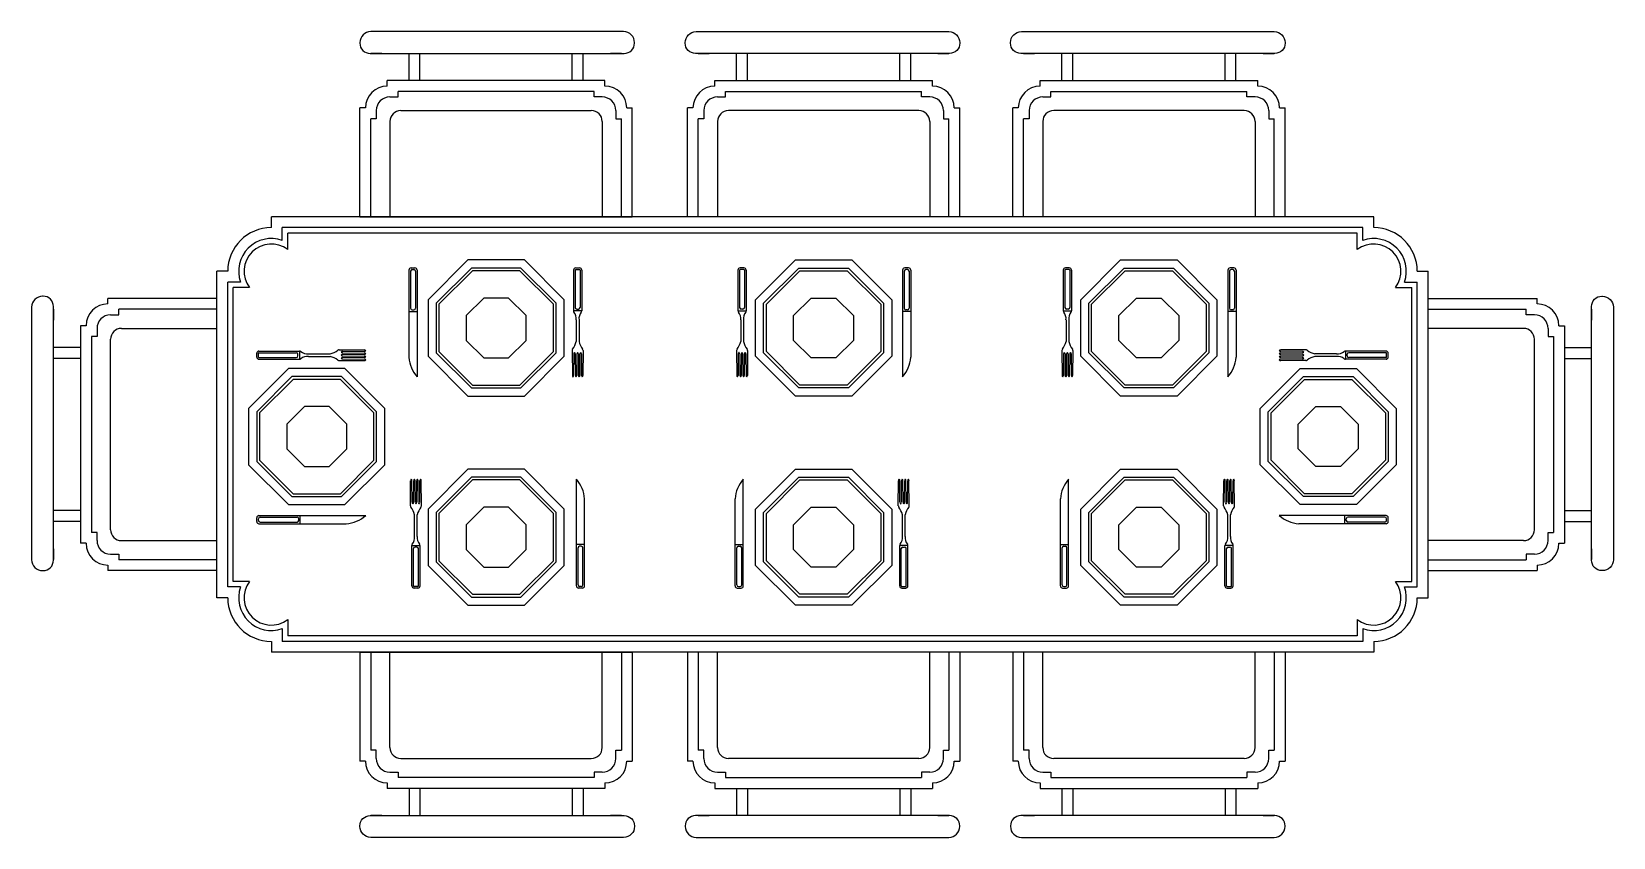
# Model space of a CAD drawing. Extents: x 11.53 to 14.43, y 9.9 to 11.38.
import ezdxf

# ---------------------------------------------------------------- set-up
doc = ezdxf.new("R2010")
doc.units = 0
doc.header["$LTSCALE"] = 0.5
doc.layers.get('0').update_dxf_attribs({"linetype": 'CONTINUOUS'})

msp = doc.modelspace()

# ---------------------------------------------------------------- linework, layer by layer
at = {"color": 0}
for p, q in [((12.6371, 11.3588), (12.6371, 11.3598)), ((12.7301, 11.3588), (12.7301, 11.3598)), ((13.3272, 11.3588), (13.3272, 11.3598)), ((12.1731, 11.3398), (12.1531, 11.3398)), ((12.2232, 11.2898), (12.2232, 11.3398)), ((12.2432, 11.2898), (12.2432, 11.3398)), ((12.5228, 11.2898), (12.5228, 11.3398)), ((12.5428, 11.2898), (12.5428, 11.3398)), ((12.6131, 11.3398), (12.5931, 11.3398)), ((12.754, 11.3398), (12.774, 11.3398)), ((12.8244, 11.2898), (12.8244, 11.3398)), ((12.8444, 11.2898), (12.8444, 11.3398)), ((13.124, 11.2898), (13.124, 11.3398)), ((13.144, 11.2898), (13.144, 11.3398)), ((13.1941, 11.3398), (13.2141, 11.3398)), ((13.3511, 11.3398), (13.3711, 11.3398)), ((13.4215, 11.2898), (13.4215, 11.3398)), ((13.4415, 11.2898), (13.4415, 11.3398)), ((13.7211, 11.2898), (13.7211, 11.3398)), ((13.7411, 11.2898), (13.7411, 11.3398)), ((13.7911, 11.3398), (13.8111, 11.3398)), ((12.1832, 11.2798), (12.1832, 11.2898)), ((12.2232, 11.2898), (12.1832, 11.2898)), ((12.2032, 11.2598), (12.2032, 11.2698)), ((12.5628, 11.2698), (12.2032, 11.2698)), ((12.2432, 11.2898), (12.2232, 11.2898)), ((12.5228, 11.2898), (12.2432, 11.2898)), ((12.5428, 11.2898), (12.5228, 11.2898)), ((12.5828, 11.2898), (12.5428, 11.2898)), ((12.5628, 11.2598), (12.5628, 11.2698)), ((12.5828, 11.2798), (12.5828, 11.2898)), ((12.7844, 11.2798), (12.7844, 11.2898)), ((12.7844, 11.2898), (12.8244, 11.2898)), ((12.8044, 11.2598), (12.8044, 11.2698)), ((12.8044, 11.2698), (13.164, 11.2698)), ((12.8244, 11.2898), (12.8444, 11.2898)), ((12.8444, 11.2898), (13.124, 11.2898)), ((13.124, 11.2898), (13.144, 11.2898)), ((13.144, 11.2898), (13.184, 11.2898)), ((13.164, 11.2598), (13.164, 11.2698)), ((13.184, 11.2798), (13.184, 11.2898)), ((13.3815, 11.2798), (13.3815, 11.2898)), ((13.3815, 11.2898), (13.4215, 11.2898)), ((13.4015, 11.2598), (13.4015, 11.2698)), ((13.4015, 11.2698), (13.7611, 11.2698)), ((13.4215, 11.2898), (13.4415, 11.2898)), ((13.4415, 11.2898), (13.7211, 11.2898)), ((13.7211, 11.2898), (13.7411, 11.2898)), ((13.7411, 11.2898), (13.7811, 11.2898)), ((13.7611, 11.2598), (13.7611, 11.2698)), ((13.7811, 11.2798), (13.7811, 11.2898)), ((12.1432, 11.2398), (12.133, 11.2398)), ((12.133, 11.0398), (12.133, 11.2398)), ((12.1882, 11.2598), (12.2032, 11.2598)), ((12.5778, 11.2598), (12.5628, 11.2598)), ((12.6228, 11.2398), (12.633, 11.2398)), ((12.633, 11.0398), (12.633, 11.2398)), ((12.7444, 11.2398), (12.7342, 11.2398)), ((12.7342, 11.0398), (12.7342, 11.2398)), ((12.7894, 11.2598), (12.8044, 11.2598)), ((13.179, 11.2598), (13.164, 11.2598)), ((13.224, 11.2398), (13.2342, 11.2398)), ((13.2342, 11.0398), (13.2342, 11.2398)), ((13.3415, 11.2398), (13.3313, 11.2398)), ((13.3313, 11.0398), (13.3313, 11.2398)), ((13.3865, 11.2598), (13.4015, 11.2598)), ((13.7761, 11.2598), (13.7611, 11.2598)), ((13.8211, 11.2398), (13.8313, 11.2398)), ((13.8313, 11.0398), (13.8313, 11.2398)), ((12.1632, 11.2198), (12.153, 11.2198)), ((12.153, 11.0398), (12.153, 11.2198)), ((12.1632, 11.2348), (12.1632, 11.2198)), ((12.1882, 11.2148), (12.1882, 11.0398)), ((12.2082, 11.2348), (12.5578, 11.2348)), ((12.5778, 11.2148), (12.5778, 11.0398)), ((12.6028, 11.2348), (12.6028, 11.2198)), ((12.6028, 11.2198), (12.613, 11.2198)), ((12.613, 11.0398), (12.613, 11.2198)), ((12.7644, 11.2198), (12.7542, 11.2198)), ((12.7542, 11.0398), (12.7542, 11.2198)), ((12.7644, 11.2348), (12.7644, 11.2198)), ((12.7894, 11.2148), (12.7894, 11.0398)), ((13.159, 11.2348), (12.8094, 11.2348)), ((13.179, 11.2148), (13.179, 11.0398)), ((13.204, 11.2348), (13.204, 11.2198)), ((13.204, 11.2198), (13.2142, 11.2198)), ((13.2142, 11.0398), (13.2142, 11.2198)), ((13.3513, 11.0398), (13.3513, 11.2198)), ((13.3615, 11.2198), (13.3513, 11.2198)), ((13.3615, 11.2348), (13.3615, 11.2198)), ((13.3865, 11.2148), (13.3865, 11.0398)), ((13.7561, 11.2348), (13.4065, 11.2348)), ((13.7761, 11.2148), (13.7761, 11.0398)), ((13.8011, 11.2348), (13.8011, 11.2198)), ((13.8011, 11.2198), (13.8113, 11.2198)), ((13.8113, 11.0398), (13.8113, 11.2198)), ((11.9705, 11.0198), (11.9705, 11.0398)), ((12.133, 11.0398), (11.9705, 11.0398)), ((12.633, 11.0398), (12.133, 11.0398)), ((12.133, 11.0398), (12.633, 11.0398)), ((12.7342, 11.0398), (12.633, 11.0398)), ((13.2342, 11.0398), (12.7342, 11.0398)), ((13.2342, 11.0398), (12.7342, 11.0398)), ((13.3313, 11.0398), (13.2342, 11.0398)), ((13.8313, 11.0398), (13.3313, 11.0398)), ((13.8313, 11.0398), (13.3313, 11.0398)), ((13.9938, 11.0398), (13.8313, 11.0398)), ((13.9938, 11.0198), (13.9938, 11.0398)), ((11.9905, 10.9964), (11.9905, 11.0198)), ((13.9738, 11.0198), (11.9905, 11.0198)), ((12.0005, 10.9798), (12.0005, 11.0098)), ((13.9638, 11.0098), (12.0005, 11.0098)), ((13.9638, 10.9798), (13.9638, 11.0098)), ((13.9738, 10.9964), (13.9738, 11.0198)), ((12.2271, 10.9457), (12.2341, 10.9457)), ((12.5292, 10.9457), (12.5362, 10.9457)), ((12.838, 10.9457), (12.831, 10.9457)), ((13.1401, 10.9457), (13.1331, 10.9457)), ((13.4351, 10.9457), (13.4281, 10.9457)), ((13.7372, 10.9457), (13.7302, 10.9457)), ((11.8905, 10.9398), (11.8705, 10.9398)), ((11.8705, 10.8898), (11.8705, 10.9398)), ((11.9139, 10.9198), (11.8905, 10.9198)), ((11.8905, 10.3598), (11.8905, 10.9198)), ((12.2231, 10.9417), (12.2231, 10.7816)), ((12.2261, 10.9397), (12.2261, 10.8717)), ((12.2291, 10.9427), (12.2321, 10.9427)), ((12.2351, 10.9397), (12.2351, 10.8717)), ((12.2381, 10.9417), (12.2381, 10.7457)), ((12.5252, 10.9417), (12.5252, 10.8671)), ((12.5282, 10.9417), (12.5282, 10.8731)), ((12.5292, 10.9427), (12.5362, 10.9427)), ((12.5372, 10.9417), (12.5372, 10.8731)), ((12.5402, 10.9417), (12.5402, 10.8671)), ((12.827, 10.9417), (12.827, 10.8671)), ((12.83, 10.9417), (12.83, 10.8731)), ((12.838, 10.9427), (12.831, 10.9427)), ((12.839, 10.9417), (12.839, 10.8731)), ((12.842, 10.9417), (12.842, 10.8671)), ((13.1291, 10.9417), (13.1291, 10.7457)), ((13.1321, 10.9397), (13.1321, 10.8717)), ((13.1381, 10.9427), (13.1351, 10.9427)), ((13.1411, 10.9397), (13.1411, 10.8717)), ((13.1441, 10.9417), (13.1441, 10.7816)), ((13.4241, 10.9417), (13.4241, 10.8671)), ((13.4271, 10.9417), (13.4271, 10.8731)), ((13.4351, 10.9427), (13.4281, 10.9427)), ((13.4361, 10.9417), (13.4361, 10.8731)), ((13.4391, 10.9417), (13.4391, 10.8671)), ((13.7262, 10.9417), (13.7262, 10.7457)), ((13.7292, 10.9397), (13.7292, 10.8717)), ((13.7352, 10.9427), (13.7322, 10.9427)), ((13.7382, 10.9397), (13.7382, 10.8717)), ((13.7412, 10.9417), (13.7412, 10.7816)), ((14.0503, 10.9198), (14.0738, 10.9198)), ((14.0738, 10.9398), (14.0938, 10.9398)), ((14.0738, 10.3598), (14.0738, 10.9198)), ((14.0938, 10.8898), (14.0938, 10.9398)), ((11.5515, 10.8939), (11.5505, 10.8939)), ((11.6705, 10.8797), (11.6705, 10.8898)), ((11.8705, 10.8898), (11.6705, 10.8898)), ((11.8705, 10.3898), (11.8705, 10.8898)), ((11.9305, 10.9098), (11.9005, 10.9098)), ((11.9005, 10.3698), (11.9005, 10.9098)), ((14.0338, 10.9098), (14.0638, 10.9098)), ((14.0638, 10.3698), (14.0638, 10.9098)), ((14.0938, 10.8898), (14.2938, 10.8898)), ((14.0938, 10.3898), (14.0938, 10.8898)), ((14.2938, 10.8797), (14.2938, 10.8898)), ((14.4128, 10.8939), (14.4138, 10.8939)), ((11.5705, 10.87), (11.5705, 10.85)), ((11.6755, 10.8597), (11.6905, 10.8597)), ((11.6905, 10.8597), (11.6905, 10.8698)), ((11.8705, 10.8698), (11.6905, 10.8698)), ((12.2231, 10.8657), (12.2381, 10.8657)), ((12.2291, 10.8687), (12.2321, 10.8687)), ((12.5402, 10.8671), (12.5252, 10.8671)), ((12.5312, 10.8701), (12.5342, 10.8701)), ((12.827, 10.8671), (12.842, 10.8671)), ((12.836, 10.8701), (12.833, 10.8701)), ((13.1441, 10.8657), (13.1291, 10.8657)), ((13.1381, 10.8687), (13.1351, 10.8687)), ((13.4241, 10.8671), (13.4391, 10.8671)), ((13.4331, 10.8701), (13.4301, 10.8701)), ((13.7412, 10.8657), (13.7262, 10.8657)), ((13.7352, 10.8687), (13.7322, 10.8687)), ((14.0938, 10.8698), (14.2738, 10.8698)), ((14.2738, 10.8597), (14.2738, 10.8698)), ((14.2888, 10.8597), (14.2738, 10.8597)), ((14.3938, 10.87), (14.3938, 10.85)), ((11.6205, 10.8397), (11.6205, 10.7997)), ((11.6305, 10.8397), (11.6205, 10.8397)), ((11.6505, 10.8347), (11.6505, 10.8197)), ((11.6955, 10.8347), (11.8705, 10.8347)), ((12.5302, 10.8507), (12.5302, 10.8107)), ((12.5352, 10.8507), (12.5352, 10.8107)), ((12.832, 10.8507), (12.832, 10.8107)), ((12.837, 10.8507), (12.837, 10.8107)), ((13.4291, 10.8507), (13.4291, 10.8107)), ((13.4341, 10.8507), (13.4341, 10.8107)), ((14.2688, 10.8347), (14.0938, 10.8347)), ((14.3138, 10.8347), (14.3138, 10.8197)), ((14.3338, 10.8397), (14.3438, 10.8397)), ((14.3438, 10.8397), (14.3438, 10.7997)), ((11.6505, 10.8197), (11.6405, 10.8197)), ((11.6405, 10.8197), (11.6405, 10.46)), ((11.6755, 10.465), (11.6755, 10.8147)), ((14.2888, 10.465), (14.2888, 10.8147)), ((14.3138, 10.8197), (14.3238, 10.8197)), ((14.3238, 10.8197), (14.3238, 10.46)), ((11.6205, 10.7997), (11.5705, 10.7997)), ((11.6205, 10.7797), (11.5705, 10.7797)), ((11.6205, 10.7997), (11.6205, 10.7797)), ((11.6205, 10.7797), (11.6205, 10.5)), ((11.9437, 10.7821), (11.9437, 10.7891)), ((11.9467, 10.7821), (11.9467, 10.7891)), ((11.9477, 10.7931), (12.0222, 10.7931)), ((11.9477, 10.7901), (12.0162, 10.7901)), ((11.9477, 10.7811), (12.0162, 10.7811)), ((11.9477, 10.7781), (12.0222, 10.7781)), ((12.0192, 10.7841), (12.0192, 10.7871)), ((12.0222, 10.7931), (12.0222, 10.7781)), ((12.0387, 10.7881), (12.0787, 10.7881)), ((12.0387, 10.7831), (12.0787, 10.7831)), ((12.095, 10.7956), (12.1409, 10.7952)), ((12.095, 10.7756), (12.1409, 10.7759)), ((12.0987, 10.7912), (12.0987, 10.7913)), ((12.0987, 10.7855), (12.0987, 10.7856)), ((12.0987, 10.7799), (12.0987, 10.7799)), ((12.1013, 10.7926), (12.1409, 10.7929)), ((12.1013, 10.7899), (12.1409, 10.7895)), ((12.1013, 10.7869), (12.1409, 10.7873)), ((12.1013, 10.7842), (12.1409, 10.7839)), ((12.1013, 10.7812), (12.1409, 10.7816)), ((12.1013, 10.7786), (12.1409, 10.7782)), ((12.1437, 10.7941), (12.1437, 10.7941)), ((12.1437, 10.7884), (12.1437, 10.7884)), ((12.1437, 10.7827), (12.1437, 10.7828)), ((12.1437, 10.7771), (12.1437, 10.7771)), ((12.5227, 10.7943), (12.523, 10.7484)), ((12.5257, 10.788), (12.5253, 10.7484)), ((12.527, 10.7907), (12.527, 10.7907)), ((12.5283, 10.788), (12.5287, 10.7484)), ((12.5313, 10.788), (12.531, 10.7484)), ((12.5326, 10.7907), (12.5327, 10.7907)), ((12.534, 10.788), (12.5343, 10.7484)), ((12.537, 10.788), (12.5366, 10.7484)), ((12.5383, 10.7907), (12.5384, 10.7907)), ((12.5397, 10.788), (12.54, 10.7484)), ((12.5427, 10.7943), (12.5423, 10.7484)), ((12.8245, 10.7943), (12.8249, 10.7484)), ((12.8275, 10.788), (12.8272, 10.7484)), ((12.8289, 10.7907), (12.8288, 10.7907)), ((12.8302, 10.788), (12.8306, 10.7484)), ((12.8332, 10.788), (12.8328, 10.7484)), ((12.8346, 10.7907), (12.8345, 10.7907)), ((12.8359, 10.788), (12.8362, 10.7484)), ((12.8389, 10.788), (12.8385, 10.7484)), ((12.8402, 10.7907), (12.8402, 10.7907)), ((12.8415, 10.788), (12.8419, 10.7484)), ((12.8445, 10.7943), (12.8442, 10.7484)), ((13.4216, 10.7943), (13.422, 10.7484)), ((13.4246, 10.788), (13.4243, 10.7484)), ((13.426, 10.7907), (13.4259, 10.7907)), ((13.4273, 10.788), (13.4277, 10.7484)), ((13.4303, 10.788), (13.4299, 10.7484)), ((13.4317, 10.7907), (13.4316, 10.7907)), ((13.433, 10.788), (13.4333, 10.7484)), ((13.436, 10.788), (13.4356, 10.7484)), ((13.4373, 10.7907), (13.4373, 10.7907)), ((13.4386, 10.788), (13.439, 10.7484)), ((13.4416, 10.7943), (13.4413, 10.7484)), ((13.8206, 10.7941), (13.8206, 10.7941)), ((13.8206, 10.7884), (13.8206, 10.7884)), ((13.8206, 10.7827), (13.8206, 10.7828)), ((13.8206, 10.7771), (13.8206, 10.7771)), ((13.8693, 10.7956), (13.8234, 10.7952)), ((13.863, 10.7926), (13.8234, 10.7929)), ((13.863, 10.7899), (13.8234, 10.7895)), ((13.863, 10.7869), (13.8234, 10.7873)), ((13.863, 10.7842), (13.8234, 10.7839)), ((13.863, 10.7812), (13.8234, 10.7816)), ((13.863, 10.7786), (13.8234, 10.7782)), ((13.8693, 10.7756), (13.8234, 10.7759)), ((13.8656, 10.7912), (13.8656, 10.7913)), ((13.8656, 10.7855), (13.8656, 10.7856)), ((13.8656, 10.7799), (13.8656, 10.7799)), ((13.9256, 10.7881), (13.8856, 10.7881)), ((13.9256, 10.7831), (13.8856, 10.7831)), ((13.9421, 10.7931), (13.9421, 10.7781)), ((14.0166, 10.7931), (13.9421, 10.7931)), ((14.0166, 10.7781), (13.9421, 10.7781)), ((13.9451, 10.7841), (13.9451, 10.7871)), ((14.0166, 10.7901), (13.9481, 10.7901)), ((14.0166, 10.7811), (13.9481, 10.7811)), ((14.0176, 10.7821), (14.0176, 10.7891)), ((14.0206, 10.7821), (14.0206, 10.7891)), ((14.3438, 10.7997), (14.3938, 10.7997)), ((14.3438, 10.7997), (14.3438, 10.7797)), ((14.3438, 10.7797), (14.3938, 10.7797)), ((14.3438, 10.7797), (14.3438, 10.5)), ((12.5241, 10.7457), (12.5242, 10.7457)), ((12.5298, 10.7457), (12.5298, 10.7457)), ((12.5355, 10.7457), (12.5355, 10.7457)), ((12.5411, 10.7457), (12.5412, 10.7457)), ((12.826, 10.7457), (12.826, 10.7457)), ((12.8317, 10.7457), (12.8317, 10.7457)), ((12.8374, 10.7457), (12.8373, 10.7457)), ((12.843, 10.7457), (12.843, 10.7457)), ((13.4231, 10.7457), (13.4231, 10.7457)), ((13.4288, 10.7457), (13.4288, 10.7457)), ((13.4345, 10.7457), (13.4344, 10.7457)), ((13.4401, 10.7457), (13.4401, 10.7457)), ((12.2259, 10.509), (12.2262, 10.5549)), ((12.2274, 10.5576), (12.2274, 10.5576)), ((12.2289, 10.5153), (12.2285, 10.5549)), ((12.2315, 10.5153), (12.2319, 10.5549)), ((12.233, 10.5576), (12.233, 10.5576)), ((12.2345, 10.5153), (12.2342, 10.5549)), ((12.2372, 10.5153), (12.2375, 10.5549)), ((12.2387, 10.5576), (12.2387, 10.5576)), ((12.2402, 10.5153), (12.2398, 10.5549)), ((12.2429, 10.5153), (12.2432, 10.5549)), ((12.2444, 10.5576), (12.2444, 10.5576)), ((12.2459, 10.509), (12.2455, 10.5549)), ((12.5304, 10.3616), (12.5304, 10.5576)), ((12.8368, 10.3616), (12.8368, 10.5576)), ((13.1213, 10.509), (13.1217, 10.5549)), ((13.1228, 10.5576), (13.1228, 10.5576)), ((13.1243, 10.5153), (13.124, 10.5549)), ((13.127, 10.5153), (13.1274, 10.5549)), ((13.1285, 10.5576), (13.1285, 10.5576)), ((13.13, 10.5153), (13.1296, 10.5549)), ((13.1327, 10.5153), (13.133, 10.5549)), ((13.1341, 10.5576), (13.1342, 10.5576)), ((13.1357, 10.5153), (13.1353, 10.5549)), ((13.1383, 10.5153), (13.1387, 10.5549)), ((13.1398, 10.5576), (13.1398, 10.5576)), ((13.1413, 10.509), (13.1409, 10.5549)), ((13.4339, 10.3616), (13.4339, 10.5576)), ((13.7184, 10.509), (13.7188, 10.5549)), ((13.7199, 10.5576), (13.7199, 10.5576)), ((13.7214, 10.5153), (13.7211, 10.5549)), ((13.7241, 10.5153), (13.7245, 10.5549)), ((13.7256, 10.5576), (13.7256, 10.5576)), ((13.7271, 10.5153), (13.7267, 10.5549)), ((13.7298, 10.5153), (13.7301, 10.5549)), ((13.7312, 10.5576), (13.7313, 10.5576)), ((13.7328, 10.5153), (13.7324, 10.5549)), ((13.7354, 10.5153), (13.7358, 10.5549)), ((13.7369, 10.5576), (13.7369, 10.5576)), ((13.7384, 10.509), (13.738, 10.5549)), ((12.2302, 10.5126), (12.2302, 10.5126)), ((12.2359, 10.5126), (12.2358, 10.5126)), ((12.2416, 10.5126), (12.2415, 10.5126)), ((12.5454, 10.3616), (12.5454, 10.5217)), ((12.8218, 10.3616), (12.8218, 10.5217)), ((13.1256, 10.5126), (13.1257, 10.5126)), ((13.1313, 10.5126), (13.1314, 10.5126)), ((13.137, 10.5126), (13.137, 10.5126)), ((13.4189, 10.3616), (13.4189, 10.5217)), ((13.7227, 10.5126), (13.7228, 10.5126)), ((13.7284, 10.5126), (13.7285, 10.5126)), ((13.7341, 10.5126), (13.7341, 10.5126)), ((11.6205, 10.5), (11.5705, 10.5)), ((11.6205, 10.5), (11.6205, 10.48)), ((11.9437, 10.48), (11.9437, 10.487)), ((11.9467, 10.482), (11.9467, 10.485)), ((11.9477, 10.491), (12.1437, 10.491)), ((11.9497, 10.488), (12.0177, 10.488)), ((12.0207, 10.482), (12.0207, 10.485)), ((12.0237, 10.476), (12.0237, 10.491)), ((12.2334, 10.4526), (12.2334, 10.4926)), ((12.2384, 10.4526), (12.2384, 10.4926)), ((13.1288, 10.4526), (13.1288, 10.4926)), ((13.1338, 10.4526), (13.1338, 10.4926)), ((13.7259, 10.4526), (13.7259, 10.4926)), ((13.7309, 10.4526), (13.7309, 10.4926)), ((14.0166, 10.491), (13.8206, 10.491)), ((13.9406, 10.476), (13.9406, 10.491)), ((13.9436, 10.482), (13.9436, 10.485)), ((14.0146, 10.488), (13.9466, 10.488)), ((14.0176, 10.482), (14.0176, 10.485)), ((14.0206, 10.48), (14.0206, 10.487)), ((14.3438, 10.5), (14.3938, 10.5)), ((14.3438, 10.5), (14.3438, 10.48)), ((11.6205, 10.48), (11.5705, 10.48)), ((11.6205, 10.48), (11.6205, 10.44)), ((11.6505, 10.46), (11.6405, 10.46)), ((11.6505, 10.445), (11.6505, 10.46)), ((11.9477, 10.476), (12.1077, 10.476)), ((11.9497, 10.479), (12.0177, 10.479)), ((14.0166, 10.476), (13.8566, 10.476)), ((14.0146, 10.479), (13.9466, 10.479)), ((14.3138, 10.46), (14.3238, 10.46)), ((14.3138, 10.445), (14.3138, 10.46)), ((14.3438, 10.48), (14.3938, 10.48)), ((14.3438, 10.48), (14.3438, 10.44)), ((11.5705, 10.43), (11.5705, 10.41)), ((11.6305, 10.44), (11.6205, 10.44)), ((11.6955, 10.445), (11.8705, 10.445)), ((12.2284, 10.3616), (12.2284, 10.4362)), ((12.2284, 10.4362), (12.2434, 10.4362)), ((12.2314, 10.3616), (12.2314, 10.4302)), ((12.2374, 10.4332), (12.2344, 10.4332)), ((12.2404, 10.3616), (12.2404, 10.4302)), ((12.2434, 10.3616), (12.2434, 10.4362)), ((12.5454, 10.4376), (12.5304, 10.4376)), ((12.5334, 10.3636), (12.5334, 10.4316)), ((12.5394, 10.4346), (12.5364, 10.4346)), ((12.5424, 10.3636), (12.5424, 10.4316)), ((12.8218, 10.4376), (12.8368, 10.4376)), ((12.8248, 10.3636), (12.8248, 10.4316)), ((12.8278, 10.4346), (12.8308, 10.4346)), ((12.8338, 10.3636), (12.8338, 10.4316)), ((13.1238, 10.3616), (13.1238, 10.4362)), ((13.1388, 10.4362), (13.1238, 10.4362)), ((13.1268, 10.3616), (13.1268, 10.4302)), ((13.1298, 10.4332), (13.1328, 10.4332)), ((13.1358, 10.3616), (13.1358, 10.4302)), ((13.1388, 10.3616), (13.1388, 10.4362)), ((13.4189, 10.4376), (13.4339, 10.4376)), ((13.4219, 10.3636), (13.4219, 10.4316)), ((13.4249, 10.4346), (13.4279, 10.4346)), ((13.4309, 10.3636), (13.4309, 10.4316)), ((13.7359, 10.4362), (13.7209, 10.4362)), ((13.7209, 10.3616), (13.7209, 10.4362)), ((13.7239, 10.3616), (13.7239, 10.4302)), ((13.7269, 10.4332), (13.7299, 10.4332)), ((13.7329, 10.3616), (13.7329, 10.4302)), ((13.7359, 10.3616), (13.7359, 10.4362)), ((14.2688, 10.445), (14.0938, 10.445)), ((14.3338, 10.44), (14.3438, 10.44)), ((14.3938, 10.43), (14.3938, 10.41)), ((11.6705, 10.4), (11.6705, 10.3898)), ((11.6755, 10.42), (11.6905, 10.42)), ((11.6905, 10.42), (11.6905, 10.4098)), ((11.8705, 10.4098), (11.6905, 10.4098)), ((14.0938, 10.4098), (14.2738, 10.4098)), ((14.2738, 10.42), (14.2738, 10.4098)), ((14.2888, 10.42), (14.2738, 10.42)), ((14.2938, 10.4), (14.2938, 10.3898)), ((11.8705, 10.3898), (11.6705, 10.3898)), ((11.8705, 10.3398), (11.8705, 10.3898)), ((11.9305, 10.3698), (11.9005, 10.3698)), ((14.0338, 10.3698), (14.0638, 10.3698)), ((14.0938, 10.3398), (14.0938, 10.3898)), ((14.0938, 10.3898), (14.2938, 10.3898)), ((11.8905, 10.3398), (11.8705, 10.3398)), ((11.9139, 10.3598), (11.8905, 10.3598)), ((12.2394, 10.3606), (12.2324, 10.3606)), ((12.2394, 10.3576), (12.2324, 10.3576)), ((12.5414, 10.3576), (12.5344, 10.3576)), ((12.5394, 10.3606), (12.5364, 10.3606)), ((12.8258, 10.3576), (12.8328, 10.3576)), ((12.8278, 10.3606), (12.8308, 10.3606)), ((13.1278, 10.3606), (13.1348, 10.3606)), ((13.1278, 10.3576), (13.1348, 10.3576)), ((13.4229, 10.3576), (13.4299, 10.3576)), ((13.4249, 10.3606), (13.4279, 10.3606)), ((13.7249, 10.3606), (13.7319, 10.3606)), ((13.7249, 10.3576), (13.7319, 10.3576)), ((14.0503, 10.3598), (14.0738, 10.3598)), ((14.0738, 10.3398), (14.0938, 10.3398)), ((11.9905, 10.2833), (11.9905, 10.2598)), ((12.0005, 10.2998), (12.0005, 10.2698)), ((13.9638, 10.2998), (13.9638, 10.2698)), ((13.9738, 10.2833), (13.9738, 10.2598)), ((11.9705, 10.2598), (11.9705, 10.2398)), ((13.9738, 10.2598), (11.9905, 10.2598)), ((13.9638, 10.2698), (12.0005, 10.2698)), ((13.9938, 10.2598), (13.9938, 10.2398)), ((12.133, 10.2398), (11.9705, 10.2398)), ((12.133, 10.2398), (12.133, 10.0398)), ((12.133, 10.2398), (12.633, 10.2398)), ((12.633, 10.2398), (12.133, 10.2398)), ((12.153, 10.2398), (12.153, 10.0598)), ((12.1882, 10.0648), (12.1882, 10.2398)), ((12.5778, 10.0648), (12.5778, 10.2398)), ((12.613, 10.2398), (12.613, 10.0598)), ((12.7342, 10.2398), (12.633, 10.2398)), ((12.633, 10.2398), (12.633, 10.0398)), ((12.7342, 10.2398), (12.7342, 10.0398)), ((13.2342, 10.2398), (12.7342, 10.2398)), ((13.2342, 10.2398), (12.7342, 10.2398)), ((12.7542, 10.2398), (12.7542, 10.0598)), ((12.7894, 10.0648), (12.7894, 10.2398)), ((13.179, 10.0648), (13.179, 10.2398)), ((13.2142, 10.2398), (13.2142, 10.0598)), ((13.3313, 10.2398), (13.2342, 10.2398)), ((13.2342, 10.2398), (13.2342, 10.0398)), ((13.3313, 10.2398), (13.3313, 10.0398)), ((13.8313, 10.2398), (13.3313, 10.2398)), ((13.8313, 10.2398), (13.3313, 10.2398)), ((13.3513, 10.2398), (13.3513, 10.0598)), ((13.3865, 10.0648), (13.3865, 10.2398)), ((13.7761, 10.0648), (13.7761, 10.2398)), ((13.8113, 10.2398), (13.8113, 10.0598)), ((13.9938, 10.2398), (13.8313, 10.2398)), ((13.8313, 10.2398), (13.8313, 10.0398)), ((12.1632, 10.0598), (12.153, 10.0598)), ((12.1632, 10.0448), (12.1632, 10.0598)), ((12.6028, 10.0598), (12.613, 10.0598)), ((12.6028, 10.0448), (12.6028, 10.0598)), ((12.7644, 10.0598), (12.7542, 10.0598)), ((12.7644, 10.0448), (12.7644, 10.0598)), ((13.204, 10.0598), (13.2142, 10.0598)), ((13.204, 10.0448), (13.204, 10.0598)), ((13.3615, 10.0598), (13.3513, 10.0598)), ((13.3615, 10.0448), (13.3615, 10.0598)), ((13.8011, 10.0598), (13.8113, 10.0598)), ((13.8011, 10.0448), (13.8011, 10.0598)), ((12.1432, 10.0398), (12.133, 10.0398)), ((12.1882, 10.0198), (12.2032, 10.0198)), ((12.2032, 10.0198), (12.2032, 10.0098)), ((12.2082, 10.0448), (12.5578, 10.0448)), ((12.5628, 10.0198), (12.5628, 10.0098)), ((12.5778, 10.0198), (12.5628, 10.0198)), ((12.6228, 10.0398), (12.633, 10.0398)), ((12.7444, 10.0398), (12.7342, 10.0398)), ((12.7894, 10.0198), (12.8044, 10.0198)), ((12.8044, 10.0198), (12.8044, 10.0098)), ((13.159, 10.0448), (12.8094, 10.0448)), ((13.179, 10.0198), (13.164, 10.0198)), ((13.164, 10.0198), (13.164, 10.0098)), ((13.224, 10.0398), (13.2342, 10.0398)), ((13.3415, 10.0398), (13.3313, 10.0398)), ((13.3865, 10.0198), (13.4015, 10.0198)), ((13.4015, 10.0198), (13.4015, 10.0098)), ((13.7561, 10.0448), (13.4065, 10.0448)), ((13.7611, 10.0198), (13.7611, 10.0098)), ((13.7761, 10.0198), (13.7611, 10.0198)), ((13.8211, 10.0398), (13.8313, 10.0398)), ((12.1832, 9.9998), (12.1832, 9.9898)), ((12.2232, 9.9898), (12.1832, 9.9898)), ((12.5628, 10.0098), (12.2032, 10.0098)), ((12.2432, 9.9898), (12.2232, 9.9898)), ((12.2232, 9.9898), (12.2232, 9.9398)), ((12.2432, 9.9898), (12.2432, 9.9398)), ((12.5228, 9.9898), (12.2432, 9.9898)), ((12.5428, 9.9898), (12.5228, 9.9898)), ((12.5228, 9.9898), (12.5228, 9.9398)), ((12.5428, 9.9898), (12.5428, 9.9398)), ((12.5828, 9.9898), (12.5428, 9.9898)), ((12.5828, 9.9998), (12.5828, 9.9898)), ((12.7844, 9.9998), (12.7844, 9.9898)), ((12.7844, 9.9898), (12.8244, 9.9898)), ((12.8044, 10.0098), (13.164, 10.0098)), ((12.8244, 9.9898), (12.8444, 9.9898)), ((12.8244, 9.9898), (12.8244, 9.9398)), ((12.8444, 9.9898), (12.8444, 9.9398)), ((12.8444, 9.9898), (13.124, 9.9898)), ((13.124, 9.9898), (13.124, 9.9398)), ((13.124, 9.9898), (13.144, 9.9898)), ((13.144, 9.9898), (13.184, 9.9898)), ((13.144, 9.9898), (13.144, 9.9398)), ((13.184, 9.9998), (13.184, 9.9898)), ((13.3815, 9.9998), (13.3815, 9.9898)), ((13.3815, 9.9898), (13.4215, 9.9898)), ((13.4015, 10.0098), (13.7611, 10.0098)), ((13.4215, 9.9898), (13.4415, 9.9898)), ((13.4215, 9.9898), (13.4215, 9.9398)), ((13.4415, 9.9898), (13.4415, 9.9398)), ((13.4415, 9.9898), (13.7211, 9.9898)), ((13.7211, 9.9898), (13.7411, 9.9898)), ((13.7211, 9.9898), (13.7211, 9.9398)), ((13.7411, 9.9898), (13.7811, 9.9898)), ((13.7411, 9.9898), (13.7411, 9.9398)), ((13.7811, 9.9998), (13.7811, 9.9898)), ((12.1731, 9.9398), (12.1531, 9.9398)), ((12.6131, 9.9398), (12.5931, 9.9398)), ((12.754, 9.9398), (12.774, 9.9398)), ((13.1941, 9.9398), (13.2141, 9.9398)), ((13.3511, 9.9398), (13.3711, 9.9398)), ((13.7911, 9.9398), (13.8111, 9.9398)), ((12.6371, 9.9208), (12.6371, 9.9198)), ((12.7301, 9.9208), (12.7301, 9.9198)), ((13.3272, 9.9208), (13.3272, 9.9198))]:
    msp.add_line(p, q, dxfattribs=at)
for points in [[(12.6171, 11.3798), (12.153, 11.3798, 0.414214), (12.133, 11.3598), (12.133, 11.3588, 0.414214), (12.152, 11.3398), (12.2232, 11.3398, 0.414214)], [(12.5428, 11.3398), (12.6181, 11.3398, 0.414214), (12.6371, 11.3588)], [(12.6371, 11.3598, 0.414214), (12.6171, 11.3798, 0.414214)], [(12.7301, 11.3598, -0.414214), (12.7501, 11.3798, -0.414214)], [(12.8244, 11.3398), (12.7491, 11.3398, -0.414214), (12.7301, 11.3588)], [(12.7501, 11.3798), (13.2142, 11.3798, -0.414214), (13.2342, 11.3598), (13.2342, 11.3588, -0.414214), (13.2152, 11.3398), (13.144, 11.3398, -0.414214)], [(13.3272, 11.3598, -0.414214), (13.3472, 11.3798, -0.414214)], [(13.4215, 11.3398), (13.3462, 11.3398, -0.414214), (13.3272, 11.3588)], [(13.3472, 11.3798), (13.8113, 11.3798, -0.414214), (13.8313, 11.3598), (13.8313, 11.3588, -0.414214), (13.8123, 11.3398), (13.7411, 11.3398, -0.414214)], [(12.2232, 11.3398), (12.2432, 11.3398, 0.414214)], [(12.2432, 11.3398), (12.5228, 11.3398, 0.414214)], [(12.5228, 11.3398), (12.5428, 11.3398, 0.414214)], [(12.8444, 11.3398), (12.8244, 11.3398, -0.414214)], [(13.124, 11.3398), (12.8444, 11.3398, -0.414214)], [(13.144, 11.3398), (13.124, 11.3398, -0.414214)], [(13.4415, 11.3398), (13.4215, 11.3398, -0.414214)], [(13.7211, 11.3398), (13.4415, 11.3398, -0.414214)], [(13.7411, 11.3398), (13.7211, 11.3398, -0.414214)], [(11.5505, 10.8939, 0.414214), (11.5305, 10.8739, 0.414214)], [(11.5705, 10.7997), (11.5705, 10.8749, 0.414214), (11.5515, 10.8939)], [(14.3938, 10.7997), (14.3938, 10.8749, -0.414214), (14.4128, 10.8939)], [(14.4138, 10.8939, -0.414214), (14.4338, 10.8739, -0.414214)], [(11.5305, 10.8739), (11.5305, 10.4098, 0.414214), (11.5505, 10.3898), (11.5515, 10.3898, 0.414214), (11.5705, 10.4088), (11.5705, 10.48, 0.414214)], [(14.4338, 10.8739), (14.4338, 10.4098, -0.414214), (14.4138, 10.3898), (14.4128, 10.3898, -0.414214), (14.3938, 10.4088), (14.3938, 10.48, -0.414214)], [(11.5705, 10.7797), (11.5705, 10.7997, 0.414214)], [(11.5705, 10.5), (11.5705, 10.7797, 0.414214)], [(14.3938, 10.7797), (14.3938, 10.7997, -0.414214)], [(14.3938, 10.5), (14.3938, 10.7797, -0.414214)], [(11.5705, 10.48), (11.5705, 10.5, 0.414214)], [(14.3938, 10.48), (14.3938, 10.5, -0.414214)], [(12.6171, 9.8998), (12.153, 9.8998, -0.414214), (12.133, 9.9198), (12.133, 9.9208, -0.414214), (12.152, 9.9398), (12.2232, 9.9398, -0.414214)], [(12.2232, 9.9398), (12.2432, 9.9398, -0.414214)], [(12.2432, 9.9398), (12.5228, 9.9398, -0.414214)], [(12.5228, 9.9398), (12.5428, 9.9398, -0.414214)], [(12.5428, 9.9398), (12.6181, 9.9398, -0.414214), (12.6371, 9.9208)], [(12.8244, 9.9398), (12.7491, 9.9398, 0.414214), (12.7301, 9.9208)], [(12.7501, 9.8998), (13.2142, 9.8998, 0.414214), (13.2342, 9.9198), (13.2342, 9.9208, 0.414214), (13.2152, 9.9398), (13.144, 9.9398, 0.414214)], [(12.8444, 9.9398), (12.8244, 9.9398, 0.414214)], [(13.124, 9.9398), (12.8444, 9.9398, 0.414214)], [(13.144, 9.9398), (13.124, 9.9398, 0.414214)], [(13.4215, 9.9398), (13.3462, 9.9398, 0.414214), (13.3272, 9.9208)], [(13.3472, 9.8998), (13.8113, 9.8998, 0.414214), (13.8313, 9.9198), (13.8313, 9.9208, 0.414214), (13.8123, 9.9398), (13.7411, 9.9398, 0.414214)], [(13.4415, 9.9398), (13.4215, 9.9398, 0.414214)], [(13.7211, 9.9398), (13.4415, 9.9398, 0.414214)], [(13.7411, 9.9398), (13.7211, 9.9398, 0.414214)], [(12.6371, 9.9198, -0.414214), (12.6171, 9.8998, -0.414214)], [(12.7301, 9.9198, 0.414214), (12.7501, 9.8998, 0.414214)], [(13.3272, 9.9198, 0.414214), (13.3472, 9.8998, 0.414214)]]:
    msp.add_lwpolyline(points, format="xyb", dxfattribs=at)
for points in [[(12.2581, 10.7837), (12.3314, 10.7105), (12.4349, 10.7105), (12.5081, 10.7837), (12.5081, 10.8872), (12.4349, 10.9605), (12.3314, 10.9605), (12.2581, 10.8872)], [(12.2731, 10.7899), (12.3376, 10.7255), (12.4287, 10.7255), (12.4931, 10.7899), (12.4931, 10.881), (12.4287, 10.9455), (12.3376, 10.9455), (12.2731, 10.881)], [(13.1091, 10.7837), (13.0358, 10.7105), (12.9323, 10.7105), (12.8591, 10.7837), (12.8591, 10.8872), (12.9323, 10.9605), (13.0358, 10.9605), (13.1091, 10.8872)], [(13.0941, 10.7899), (13.0296, 10.7255), (12.9385, 10.7255), (12.8741, 10.7899), (12.8741, 10.881), (12.9385, 10.9455), (13.0296, 10.9455), (13.0941, 10.881)], [(13.7061, 10.7837), (13.6329, 10.7105), (13.5294, 10.7105), (13.4561, 10.7837), (13.4561, 10.8872), (13.5294, 10.9605), (13.6329, 10.9605), (13.7061, 10.8872)], [(13.6911, 10.7899), (13.6267, 10.7255), (13.5356, 10.7255), (13.4711, 10.7899), (13.4711, 10.881), (13.5356, 10.9455), (13.6267, 10.9455), (13.6911, 10.881)], [(12.2781, 10.792), (12.3396, 10.7305), (12.4266, 10.7305), (12.4881, 10.792), (12.4881, 10.879), (12.4266, 10.9405), (12.3396, 10.9405), (12.2781, 10.879)], [(13.0891, 10.792), (13.0275, 10.7305), (12.9406, 10.7305), (12.8791, 10.792), (12.8791, 10.879), (12.9406, 10.9405), (13.0275, 10.9405), (13.0891, 10.879)], [(13.6861, 10.792), (13.6246, 10.7305), (13.5377, 10.7305), (13.4761, 10.792), (13.4761, 10.879), (13.5377, 10.9405), (13.6246, 10.9405), (13.6861, 10.879)], [(12.3281, 10.8127), (12.3603, 10.7805), (12.4059, 10.7805), (12.4381, 10.8127), (12.4381, 10.8582), (12.4059, 10.8905), (12.3603, 10.8905), (12.3281, 10.8582)], [(13.0391, 10.8127), (13.0068, 10.7805), (12.9613, 10.7805), (12.9291, 10.8127), (12.9291, 10.8582), (12.9613, 10.8905), (13.0068, 10.8905), (13.0391, 10.8582)], [(13.6361, 10.8127), (13.6039, 10.7805), (13.5584, 10.7805), (13.5261, 10.8127), (13.5261, 10.8582), (13.5584, 10.8905), (13.6039, 10.8905), (13.6361, 10.8582)], [(12.1056, 10.5111), (12.1788, 10.5843), (12.1788, 10.6878), (12.1056, 10.7611), (12.0021, 10.7611), (11.9288, 10.6878), (11.9288, 10.5843), (12.0021, 10.5111)], [(12.0994, 10.5261), (12.1638, 10.5905), (12.1638, 10.6816), (12.0994, 10.7461), (12.0083, 10.7461), (11.9438, 10.6816), (11.9438, 10.5905), (12.0083, 10.5261)], [(13.8587, 10.5111), (13.7854, 10.5843), (13.7854, 10.6878), (13.8587, 10.7611), (13.9622, 10.7611), (14.0354, 10.6878), (14.0354, 10.5843), (13.9622, 10.5111)], [(13.8649, 10.5261), (13.8004, 10.5905), (13.8004, 10.6816), (13.8649, 10.7461), (13.956, 10.7461), (14.0204, 10.6816), (14.0204, 10.5905), (13.956, 10.5261)], [(12.0973, 10.5311), (12.1588, 10.5926), (12.1588, 10.6795), (12.0973, 10.7411), (12.0103, 10.7411), (11.9488, 10.6795), (11.9488, 10.5926), (12.0103, 10.5311)], [(13.8669, 10.5311), (13.8054, 10.5926), (13.8054, 10.6795), (13.8669, 10.7411), (13.9539, 10.7411), (14.0154, 10.6795), (14.0154, 10.5926), (13.9539, 10.5311)], [(12.0766, 10.5811), (12.1088, 10.6133), (12.1088, 10.6588), (12.0766, 10.6911), (12.0311, 10.6911), (11.9988, 10.6588), (11.9988, 10.6133), (12.0311, 10.5811)], [(13.8877, 10.5811), (13.8554, 10.6133), (13.8554, 10.6588), (13.8877, 10.6911), (13.9332, 10.6911), (13.9654, 10.6588), (13.9654, 10.6133), (13.9332, 10.5811)], [(12.2581, 10.3995), (12.3314, 10.3263), (12.4349, 10.3263), (12.5081, 10.3995), (12.5081, 10.503), (12.4349, 10.5763), (12.3314, 10.5763), (12.2581, 10.503)], [(13.1091, 10.3995), (13.0358, 10.3263), (12.9323, 10.3263), (12.8591, 10.3995), (12.8591, 10.503), (12.9323, 10.5763), (13.0358, 10.5763), (13.1091, 10.503)], [(13.7061, 10.3995), (13.6329, 10.3263), (13.5294, 10.3263), (13.4561, 10.3995), (13.4561, 10.503), (13.5294, 10.5763), (13.6329, 10.5763), (13.7061, 10.503)], [(12.2731, 10.4057), (12.3376, 10.3413), (12.4287, 10.3413), (12.4931, 10.4057), (12.4931, 10.4968), (12.4287, 10.5613), (12.3376, 10.5613), (12.2731, 10.4968)], [(12.2781, 10.4078), (12.3396, 10.3463), (12.4266, 10.3463), (12.4881, 10.4078), (12.4881, 10.4948), (12.4266, 10.5563), (12.3396, 10.5563), (12.2781, 10.4948)], [(13.0941, 10.4057), (13.0296, 10.3413), (12.9385, 10.3413), (12.8741, 10.4057), (12.8741, 10.4968), (12.9385, 10.5613), (13.0296, 10.5613), (13.0941, 10.4968)], [(13.0891, 10.4078), (13.0275, 10.3463), (12.9406, 10.3463), (12.8791, 10.4078), (12.8791, 10.4948), (12.9406, 10.5563), (13.0275, 10.5563), (13.0891, 10.4948)], [(13.6911, 10.4057), (13.6267, 10.3413), (13.5356, 10.3413), (13.4711, 10.4057), (13.4711, 10.4968), (13.5356, 10.5613), (13.6267, 10.5613), (13.6911, 10.4968)], [(13.6861, 10.4078), (13.6246, 10.3463), (13.5377, 10.3463), (13.4761, 10.4078), (13.4761, 10.4948), (13.5377, 10.5563), (13.6246, 10.5563), (13.6861, 10.4948)], [(12.3281, 10.4285), (12.3603, 10.3963), (12.4059, 10.3963), (12.4381, 10.4285), (12.4381, 10.4741), (12.4059, 10.5063), (12.3603, 10.5063), (12.3281, 10.4741)], [(13.0391, 10.4285), (13.0068, 10.3963), (12.9613, 10.3963), (12.9291, 10.4285), (12.9291, 10.4741), (12.9613, 10.5063), (13.0068, 10.5063), (13.0391, 10.4741)], [(13.6361, 10.4285), (13.6039, 10.3963), (13.5584, 10.3963), (13.5261, 10.4285), (13.5261, 10.4741), (13.5584, 10.5063), (13.6039, 10.5063), (13.6361, 10.4741)]]:
    msp.add_lwpolyline(points, close=True, dxfattribs=at)
for centre, radius, start, end in [((12.1832, 11.2398), 0.04, 90, 180), ((12.5828, 11.2398), 0.04, 0, 90), ((12.7844, 11.2398), 0.04, 90, 180), ((13.184, 11.2398), 0.04, 0, 90), ((13.3815, 11.2398), 0.04, 90, 180), ((13.7811, 11.2398), 0.04, 0, 90), ((12.1882, 11.2348), 0.025, 90, 180), ((12.5778, 11.2348), 0.025, 0, 90), ((12.7894, 11.2348), 0.025, 90, 180), ((13.179, 11.2348), 0.025, 0, 90), ((13.3865, 11.2348), 0.025, 90, 180), ((13.7761, 11.2348), 0.025, 0, 90), ((12.2082, 11.2148), 0.02, 90, 180), ((12.5578, 11.2148), 0.02, 0, 90), ((12.8094, 11.2148), 0.02, 90, 180), ((13.159, 11.2148), 0.02, 0, 90), ((13.4065, 11.2148), 0.02, 90, 180), ((13.7561, 11.2148), 0.02, 0, 90), ((11.9705, 10.9398), 0.08, 90, 180), ((13.9938, 10.9398), 0.08, 0, 90), ((11.9705, 10.9398), 0.06, 70.5288, 199.4712), ((11.9705, 10.9398), 0.05, 53.1301, 216.8699), ((13.9938, 10.9398), 0.05, 323.1301, 126.8699), ((13.9938, 10.9398), 0.06, 340.5288, 109.4712), ((12.2271, 10.9417), 0.004, 90, 180), ((12.2341, 10.9417), 0.004, 0, 90), ((12.5292, 10.9417), 0.004, 90, 180), ((12.5362, 10.9417), 0.004, 360, 90), ((12.831, 10.9417), 0.004, 90, 180), ((12.838, 10.9417), 0.004, 0, 90), ((13.1331, 10.9417), 0.004, 90, 180), ((13.1401, 10.9417), 0.004, 360, 90), ((13.4281, 10.9417), 0.004, 90, 180), ((13.4351, 10.9417), 0.004, 0, 90), ((13.7302, 10.9417), 0.004, 90, 180), ((13.7372, 10.9417), 0.004, 360, 90), ((12.2291, 10.9397), 0.003, 90, 180), ((12.2321, 10.9397), 0.003, 0, 90), ((12.5292, 10.9417), 0.001, 90, 180), ((12.5362, 10.9417), 0.001, 0, 90), ((12.831, 10.9417), 0.001, 90, 180), ((12.838, 10.9417), 0.001, 0, 90), ((13.1351, 10.9397), 0.003, 90, 180), ((13.1381, 10.9397), 0.003, 0, 90), ((13.4281, 10.9417), 0.001, 90, 180), ((13.4351, 10.9417), 0.001, 0, 90), ((13.7322, 10.9397), 0.003, 90, 180), ((13.7352, 10.9397), 0.003, 0, 90), ((11.6705, 10.8397), 0.04, 90, 180), ((11.6755, 10.8347), 0.025, 90, 180), ((12.2291, 10.8717), 0.003, 180, 270), ((12.2321, 10.8717), 0.003, 270, 360), ((12.529, 10.8671), 0.00385, 180, 219.3605), ((12.5115, 10.8528), 0.0187, 353.468, 39.3605), ((12.5312, 10.8731), 0.003, 180, 270), ((12.5342, 10.8731), 0.003, 270, 360), ((12.5538, 10.8528), 0.0187, 140.6395, 186.532), ((12.5363, 10.8671), 0.00385, 320.6395, 0), ((12.8309, 10.8671), 0.00385, 180, 219.3605), ((12.8134, 10.8528), 0.0187, 353.468, 39.3605), ((12.833, 10.8731), 0.003, 180, 270), ((12.836, 10.8731), 0.003, 270, 0), ((12.8556, 10.8528), 0.0187, 140.6395, 186.532), ((12.8382, 10.8671), 0.00385, 320.6395, 0), ((13.1351, 10.8717), 0.003, 180, 270), ((13.1381, 10.8717), 0.003, 270, 0), ((13.428, 10.8671), 0.00385, 180, 219.3605), ((13.4105, 10.8528), 0.0187, 353.468, 39.3605), ((13.4301, 10.8731), 0.003, 180, 270), ((13.4331, 10.8731), 0.003, 270, 0), ((13.4527, 10.8528), 0.0187, 140.6395, 186.532), ((13.4353, 10.8671), 0.00385, 320.6395, 0), ((13.7322, 10.8717), 0.003, 180, 270), ((13.7352, 10.8717), 0.003, 270, 0), ((14.2888, 10.8347), 0.025, 0, 90), ((14.2938, 10.8397), 0.04, 0, 90), ((11.6955, 10.8147), 0.02, 90, 180), ((14.2688, 10.8147), 0.02, 0, 90), ((12.4932, 10.8197), 0.038, 322.6134, 346.1777), ((12.5721, 10.8197), 0.038, 193.8223, 217.3866), ((12.7951, 10.8197), 0.038, 322.6134, 346.1777), ((12.8739, 10.8197), 0.038, 193.8223, 217.3866), ((13.3922, 10.8197), 0.038, 322.6134, 346.1777), ((13.471, 10.8197), 0.038, 193.8223, 217.3866), ((11.9477, 10.7891), 0.004, 90, 180), ((11.9477, 10.7821), 0.004, 180, 270), ((11.9477, 10.7891), 0.001, 90, 180), ((11.9477, 10.7821), 0.001, 180, 270), ((12.0162, 10.7871), 0.003, 0, 90), ((12.0162, 10.7841), 0.003, 270, 0), ((12.0222, 10.7892), 0.00385, 50.6395, 90), ((12.0222, 10.7819), 0.00385, 270, 309.3605), ((12.0365, 10.8067), 0.0187, 230.6395, 276.532), ((12.0365, 10.7645), 0.0187, 83.468, 129.3605), ((12.0696, 10.825), 0.038, 283.8223, 307.3866), ((12.0696, 10.7462), 0.038, 52.6134, 76.1777), ((12.095, 10.7917), 0.00385, 90, 127.3866), ((12.095, 10.7794), 0.00385, 232.6134, 270), ((12.1012, 10.7895), 0.00306, 87.1971, 144.9426), ((12.1012, 10.793), 0.00306, 215.0574, 272.8029), ((12.1012, 10.7839), 0.00306, 87.1971, 144.9426), ((12.1012, 10.7873), 0.00306, 215.0574, 272.8029), ((12.1012, 10.7782), 0.00306, 87.1971, 144.9426), ((12.1012, 10.7816), 0.00306, 215.0574, 272.8029), ((12.1414, 10.7925), 0.00272, 35.2035, 101.0044), ((12.1414, 10.7956), 0.00275, 259.8701, 325.3535), ((12.1414, 10.7869), 0.00272, 35.2035, 101.0044), ((12.1414, 10.79), 0.00275, 259.8701, 325.3535), ((12.1414, 10.7812), 0.00275, 34.6465, 100.1299), ((12.1414, 10.7843), 0.00273, 259.4333, 325.0763), ((12.1414, 10.7755), 0.00275, 34.6465, 100.1299), ((12.1414, 10.7786), 0.00275, 259.8701, 325.3535), ((12.2832, 10.7856), 0.0603, 183.8032, 221.5035), ((12.5265, 10.7943), 0.00385, 142.6134, 180), ((12.5287, 10.7881), 0.00306, 125.0574, 182.8029), ((12.5253, 10.7881), 0.00306, 357.1971, 54.9426), ((12.5344, 10.7881), 0.00306, 125.0574, 182.8029), ((12.5309, 10.7881), 0.00306, 357.1971, 54.9426), ((12.54, 10.7881), 0.00306, 125.0574, 182.8029), ((12.5366, 10.7881), 0.00306, 357.1971, 54.9426), ((12.5388, 10.7943), 0.00385, 0, 37.3866), ((12.8284, 10.7943), 0.00385, 142.6134, 180), ((12.8306, 10.7881), 0.00306, 125.0574, 182.8029), ((12.8271, 10.7881), 0.00306, 357.1971, 54.9426), ((12.8363, 10.7881), 0.00306, 125.0574, 182.8029), ((12.8328, 10.7881), 0.00306, 357.1971, 54.9426), ((12.8419, 10.7881), 0.00306, 125.0574, 182.8029), ((12.8385, 10.7881), 0.00306, 357.1971, 54.9426), ((12.8407, 10.7943), 0.00385, 0, 37.3866), ((13.0839, 10.7856), 0.0603, 318.4965, 356.1968), ((13.4255, 10.7943), 0.00385, 142.6134, 180), ((13.4277, 10.7881), 0.00306, 125.0574, 182.8029), ((13.4242, 10.7881), 0.00306, 357.1971, 54.9426), ((13.4333, 10.7881), 0.00306, 125.0574, 182.8029), ((13.4299, 10.7881), 0.00306, 357.1971, 54.9426), ((13.439, 10.7881), 0.00306, 125.0574, 182.8029), ((13.4356, 10.7881), 0.00306, 357.1971, 54.9426), ((13.4378, 10.7943), 0.00385, 0, 37.3866), ((13.681, 10.7856), 0.0603, 318.4965, 356.1968), ((13.8228, 10.7925), 0.00272, 78.9956, 144.7965), ((13.8229, 10.7956), 0.00275, 214.6465, 280.1299), ((13.8228, 10.7869), 0.00272, 78.9956, 144.7965), ((13.8229, 10.79), 0.00275, 214.6465, 280.1299), ((13.8229, 10.7812), 0.00275, 79.8701, 145.3535), ((13.8229, 10.7843), 0.00273, 214.9237, 280.5667), ((13.8229, 10.7755), 0.00275, 79.8701, 145.3535), ((13.8229, 10.7786), 0.00275, 214.6465, 280.1299), ((13.8631, 10.7895), 0.00306, 35.0574, 92.8029), ((13.8631, 10.793), 0.00306, 267.1971, 324.9426), ((13.8631, 10.7839), 0.00306, 35.0574, 92.8029), ((13.8631, 10.7873), 0.00306, 267.1971, 324.9426), ((13.8631, 10.7782), 0.00306, 35.0574, 92.8029), ((13.8631, 10.7816), 0.00306, 267.1971, 324.9426), ((13.8693, 10.7917), 0.00385, 52.6134, 90), ((13.8693, 10.7794), 0.00385, 270, 307.3866), ((13.8947, 10.825), 0.038, 232.6134, 256.1777), ((13.8947, 10.7462), 0.038, 103.8223, 127.3866), ((13.9278, 10.8067), 0.0187, 263.468, 309.3605), ((13.9278, 10.7645), 0.0187, 50.6395, 96.532), ((13.9421, 10.7892), 0.00385, 90, 129.3605), ((13.9421, 10.7819), 0.00385, 230.6395, 270), ((13.9481, 10.7871), 0.003, 90, 180), ((13.9481, 10.7841), 0.003, 180, 270), ((14.0166, 10.7891), 0.004, 0, 90), ((14.0166, 10.7891), 0.001, 0, 90), ((14.0166, 10.7821), 0.004, 270, 0), ((14.0166, 10.7821), 0.001, 270, 0), ((12.5257, 10.7479), 0.00275, 169.8701, 235.3535), ((12.5226, 10.7479), 0.00275, 304.6465, 10.1299), ((12.5314, 10.7479), 0.00273, 169.4333, 235.0763), ((12.5283, 10.7479), 0.00275, 304.6465, 10.1299), ((12.537, 10.7479), 0.00275, 169.8701, 235.3535), ((12.5339, 10.7479), 0.00272, 305.2035, 11.0044), ((12.5427, 10.7479), 0.00275, 169.8701, 235.3535), ((12.5396, 10.7479), 0.00272, 305.2035, 11.0044), ((12.8276, 10.7479), 0.00272, 168.9956, 234.7965), ((12.8245, 10.7479), 0.00275, 304.6465, 10.1299), ((12.8333, 10.7479), 0.00272, 168.9956, 234.7965), ((12.8301, 10.7479), 0.00275, 304.6465, 10.1299), ((12.8389, 10.7479), 0.00275, 169.8701, 235.3535), ((12.8358, 10.7479), 0.00273, 304.9237, 10.5667), ((12.8446, 10.7479), 0.00275, 169.8701, 235.3535), ((12.8415, 10.7479), 0.00275, 304.6465, 10.1299), ((13.4247, 10.7479), 0.00272, 168.9956, 234.7965), ((13.4216, 10.7479), 0.00275, 304.6465, 10.1299), ((13.4303, 10.7479), 0.00272, 168.9956, 234.7965), ((13.4272, 10.7479), 0.00275, 304.6465, 10.1299), ((13.436, 10.7479), 0.00275, 169.8701, 235.3535), ((13.4329, 10.7479), 0.00273, 304.9237, 10.5667), ((13.4417, 10.7479), 0.00275, 169.8701, 235.3535), ((13.4386, 10.7479), 0.00275, 304.6465, 10.1299), ((12.2289, 10.5554), 0.00272, 125.2035, 191.0044), ((12.2258, 10.5554), 0.00275, 349.8701, 55.3535), ((12.2346, 10.5554), 0.00272, 125.2035, 191.0044), ((12.2315, 10.5554), 0.00275, 349.8701, 55.3535), ((12.2402, 10.5554), 0.00275, 124.6465, 190.1299), ((12.2371, 10.5554), 0.00273, 349.4333, 55.0763), ((12.2459, 10.5554), 0.00275, 124.6465, 190.1299), ((12.2428, 10.5554), 0.00275, 349.8701, 55.3535), ((12.4853, 10.5177), 0.0603, 3.8032, 41.5035), ((12.8819, 10.5177), 0.0603, 138.4965, 176.1968), ((13.1244, 10.5554), 0.00275, 124.6465, 190.1299), ((13.1213, 10.5554), 0.00275, 349.8701, 55.3535), ((13.13, 10.5554), 0.00273, 124.9237, 190.5667), ((13.1269, 10.5554), 0.00275, 349.8701, 55.3535), ((13.1357, 10.5554), 0.00275, 124.6465, 190.1299), ((13.1326, 10.5554), 0.00272, 348.9956, 54.7965), ((13.1414, 10.5554), 0.00275, 124.6465, 190.1299), ((13.1383, 10.5554), 0.00272, 348.9956, 54.7965), ((13.479, 10.5177), 0.0603, 138.4965, 176.1968), ((13.7215, 10.5554), 0.00275, 124.6465, 190.1299), ((13.7184, 10.5554), 0.00275, 349.8701, 55.3535), ((13.7271, 10.5554), 0.00273, 124.9237, 190.5667), ((13.724, 10.5554), 0.00275, 349.8701, 55.3535), ((13.7328, 10.5554), 0.00275, 124.6465, 190.1299), ((13.7297, 10.5554), 0.00272, 348.9956, 54.7965), ((13.7385, 10.5554), 0.00275, 124.6465, 190.1299), ((13.7354, 10.5554), 0.00272, 348.9956, 54.7965), ((12.2319, 10.5151), 0.00306, 177.1971, 234.9426), ((12.2285, 10.5151), 0.00306, 305.0574, 2.8029), ((12.2376, 10.5151), 0.00306, 177.1971, 234.9426), ((12.2341, 10.5151), 0.00306, 305.0574, 2.8029), ((12.2433, 10.5151), 0.00306, 177.1971, 234.9426), ((12.2398, 10.5151), 0.00306, 305.0574, 2.8029), ((13.1274, 10.5151), 0.00306, 177.1971, 234.9426), ((13.1239, 10.5151), 0.00306, 305.0574, 2.8029), ((13.133, 10.5151), 0.00306, 177.1971, 234.9426), ((13.1296, 10.5151), 0.00306, 305.0574, 2.8029), ((13.1387, 10.5151), 0.00306, 177.1971, 234.9426), ((13.1353, 10.5151), 0.00306, 305.0574, 2.8029), ((13.7245, 10.5151), 0.00306, 177.1971, 234.9426), ((13.721, 10.5151), 0.00306, 305.0574, 2.8029), ((13.7301, 10.5151), 0.00306, 177.1971, 234.9426), ((13.7267, 10.5151), 0.00306, 305.0574, 2.8029), ((13.7358, 10.5151), 0.00306, 177.1971, 234.9426), ((13.7324, 10.5151), 0.00306, 305.0574, 2.8029), ((11.9477, 10.487), 0.004, 90, 180), ((11.9497, 10.485), 0.003, 90, 180), ((11.9497, 10.482), 0.003, 180, 270), ((12.0177, 10.485), 0.003, 0, 90), ((12.0177, 10.482), 0.003, 270, 0), ((12.1037, 10.5362), 0.0603, 273.8032, 311.5035), ((12.2297, 10.509), 0.00385, 180, 217.3866), ((12.1964, 10.4835), 0.038, 13.8223, 37.3866), ((12.2753, 10.4835), 0.038, 142.6134, 166.1777), ((12.242, 10.509), 0.00385, 322.6134, 0), ((13.1252, 10.509), 0.00385, 180, 217.3866), ((13.0919, 10.4835), 0.038, 13.8223, 37.3866), ((13.1707, 10.4835), 0.038, 142.6134, 166.1777), ((13.1375, 10.509), 0.00385, 322.6134, 0), ((13.7223, 10.509), 0.00385, 180, 217.3866), ((13.689, 10.4835), 0.038, 13.8223, 37.3866), ((13.7678, 10.4835), 0.038, 142.6134, 166.1777), ((13.7346, 10.509), 0.00385, 322.6134, 0), ((13.8606, 10.5362), 0.0603, 228.4965, 266.1968), ((13.9466, 10.485), 0.003, 90, 180), ((13.9466, 10.482), 0.003, 180, 270), ((14.0146, 10.485), 0.003, 0, 90), ((14.0146, 10.482), 0.003, 270, 0), ((14.0166, 10.487), 0.004, 0, 90), ((11.6955, 10.465), 0.02, 180, 270), ((11.9477, 10.48), 0.004, 180, 270), ((12.2148, 10.4505), 0.0187, 320.6395, 6.532), ((12.257, 10.4505), 0.0187, 173.468, 219.3605), ((13.1102, 10.4505), 0.0187, 320.6395, 6.532), ((13.1524, 10.4505), 0.0187, 173.468, 219.3605), ((13.7073, 10.4505), 0.0187, 320.6395, 6.532), ((13.7495, 10.4505), 0.0187, 173.468, 219.3605), ((14.0166, 10.48), 0.004, 270, 0), ((14.2688, 10.465), 0.02, 270, 0), ((11.6705, 10.44), 0.04, 180, 270), ((11.6755, 10.445), 0.025, 180, 270), ((12.2322, 10.4362), 0.00385, 140.6395, 180), ((12.2344, 10.4302), 0.003, 90, 180), ((12.2374, 10.4302), 0.003, 0, 90), ((12.2395, 10.4362), 0.00385, 0, 39.3605), ((12.5364, 10.4316), 0.003, 90, 180), ((12.5394, 10.4316), 0.003, 0, 90), ((12.8278, 10.4316), 0.003, 90, 180), ((12.8308, 10.4316), 0.003, 0, 90), ((13.1277, 10.4362), 0.00385, 140.6395, 180), ((13.1298, 10.4302), 0.003, 90, 180), ((13.1328, 10.4302), 0.003, 0, 90), ((13.135, 10.4362), 0.00385, 0, 39.3605), ((13.4249, 10.4316), 0.003, 90, 180), ((13.4279, 10.4316), 0.003, 0, 90), ((13.7248, 10.4362), 0.00385, 140.6395, 180), ((13.7269, 10.4302), 0.003, 90, 180), ((13.7299, 10.4302), 0.003, 0, 90), ((13.7321, 10.4362), 0.00385, 0, 39.3605), ((14.2888, 10.445), 0.025, 270, 360), ((14.2938, 10.44), 0.04, 270, 0), ((11.9705, 10.3398), 0.05, 143.1301, 306.8699), ((13.9938, 10.3398), 0.05, 233.1301, 36.8699), ((11.9705, 10.3398), 0.08, 180, 270), ((11.9705, 10.3398), 0.06, 160.5288, 289.4712), ((12.2324, 10.3616), 0.004, 180, 270), ((12.2324, 10.3616), 0.001, 180, 270), ((12.2394, 10.3616), 0.001, 270, 0), ((12.2394, 10.3616), 0.004, 270, 360), ((12.5344, 10.3616), 0.004, 180, 270), ((12.5364, 10.3636), 0.003, 180, 270), ((12.5394, 10.3636), 0.003, 270, 0), ((12.5414, 10.3616), 0.004, 270, 0), ((12.8258, 10.3616), 0.004, 180, 270), ((12.8278, 10.3636), 0.003, 180, 270), ((12.8308, 10.3636), 0.003, 270, 0), ((12.8328, 10.3616), 0.004, 270, 0), ((13.1278, 10.3616), 0.004, 180, 270), ((13.1278, 10.3616), 0.001, 180, 270), ((13.1348, 10.3616), 0.001, 270, 0), ((13.1348, 10.3616), 0.004, 270, 0), ((13.4229, 10.3616), 0.004, 180, 270), ((13.4249, 10.3636), 0.003, 180, 270), ((13.4279, 10.3636), 0.003, 270, 0), ((13.4299, 10.3616), 0.004, 270, 0), ((13.7249, 10.3616), 0.004, 180, 270), ((13.7249, 10.3616), 0.001, 180, 270), ((13.7319, 10.3616), 0.001, 270, 0), ((13.7319, 10.3616), 0.004, 270, 0), ((13.9938, 10.3398), 0.06, 250.5288, 19.4712), ((13.9938, 10.3398), 0.08, 270, 0), ((12.2082, 10.0648), 0.02, 180, 270), ((12.5578, 10.0648), 0.02, 270, 0), ((12.8094, 10.0648), 0.02, 180, 270), ((13.159, 10.0648), 0.02, 270, 0), ((13.4065, 10.0648), 0.02, 180, 270), ((13.7561, 10.0648), 0.02, 270, 0), ((12.1832, 10.0398), 0.04, 180, 270), ((12.1882, 10.0448), 0.025, 180, 270), ((12.5778, 10.0448), 0.025, 270, 0), ((12.5828, 10.0398), 0.04, 270, 0), ((12.7844, 10.0398), 0.04, 180, 270), ((12.7894, 10.0448), 0.025, 180, 270), ((13.179, 10.0448), 0.025, 270, 360), ((13.184, 10.0398), 0.04, 270, 0), ((13.3815, 10.0398), 0.04, 180, 270), ((13.3865, 10.0448), 0.025, 180, 270), ((13.7761, 10.0448), 0.025, 270, 360), ((13.7811, 10.0398), 0.04, 270, 0)]:
    msp.add_arc(centre, radius, start, end, dxfattribs=at)

doc.saveas('drawing.dxf')
